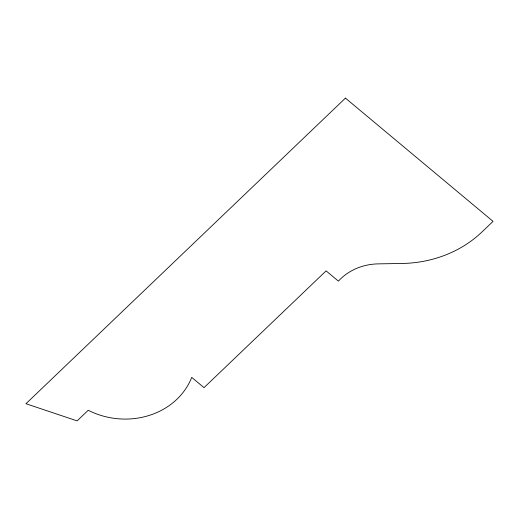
<?xml version="1.0" encoding="UTF-8"?>
<svg xmlns="http://www.w3.org/2000/svg" width="519" height="519" viewBox="0 0 519 519"><rect width="100%" height="100%" fill="white"/><g stroke="black" fill="none" stroke-linecap="round" stroke-linejoin="round"><path stroke-width="0.78" d="M345.446 98.117L25.95 403.724L77.123 420.883L88.217 410.269A73.205 64.933 8.4 0 0 191.719 377.378L204.012 387.654L326.107 270.866L338.407 281.142A54.534 48.371 8.4 0 1 378.299 263.873L402.089 263.47A116.237 103.106 8.4 0 0 481.95 231.98L493.05 221.366L345.446 98.117"/></g></svg>
